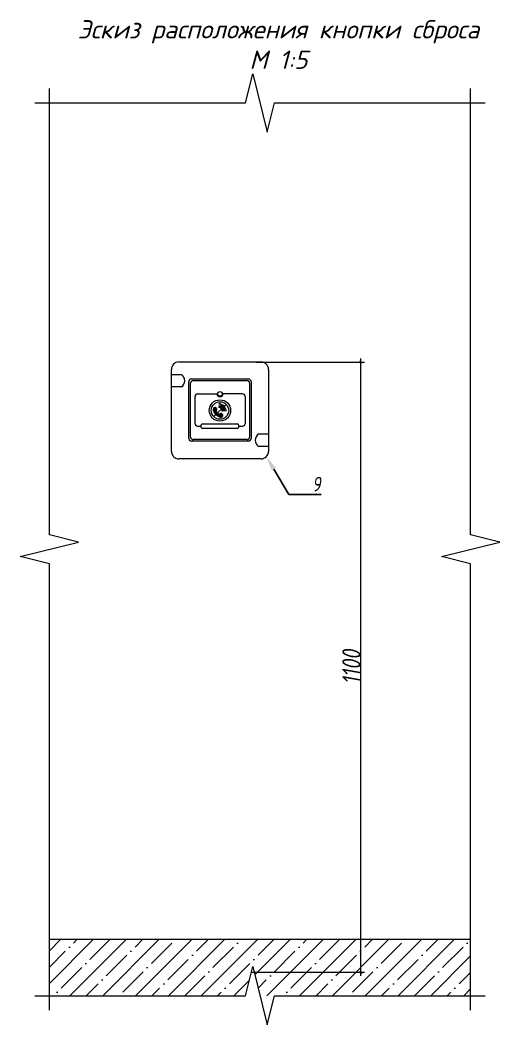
# Model space of a CAD drawing. Extents: x -96705 to 1864084, y -482104 to 235.
# Drawn here: x 1532108 to 1538673, y -117974 to -104205 of the extents above; entities that cross this region are included whole.
import ezdxf
from ezdxf import colors
from ezdxf.entities.mleader import LeaderData, LeaderLine
from ezdxf.math import Vec2, Vec3

# ---------------------------------------------------------------- set-up
doc = ezdxf.new("R2010")
doc.units = 0
doc.header["$LTSCALE"] = 100
doc.header["$PDMODE"] = 1
doc.header["$PDSIZE"] = 200
doc.layers.get('Defpoints').update_dxf_attribs({"color": 42})
doc.layers.add('1', color=7, linetype='Continuous')
doc.layers.add('шлейфы оповещения', color=5, linetype='Continuous', lineweight=30)
doc.styles.add('ISOCPEUR', font='isocpeui.ttf', dxfattribs={"height": 250})
doc.styles.add('OlympDesign', font='isocpeur.ttf', dxfattribs={"width": 0.8, "oblique": 10, "height": 250})
doc.styles.add('ГОСТ М100', font='ARIALN.TTF')
doc.dimstyles.new('ISO-25', dxfattribs={"dimtxt": 100, "dimasz": 30, "dimexe": 50, "dimexo": 50, "dimgap": 5, "dimtad": 1, "dimdec": 0, "dimdsep": 46, "dimtxsty": 'ГОСТ М100', "dimblk": 'OBLIQUE', "dimcen": 30, "dimdle": 50, "dimadec": 0, "dimazin": 0, "dimtfac": 1, "dimtdec": 0, "dimtmove": 1, "dimatfit": 3, "dimldrblk": 'OBLIQUE', "dimfxl": 1, "dimarcsym": 0})

# ---------------------------------------------------------------- blocks, each defined once
blk = doc.blocks.new('_Oblique')
at = {"color": 0, "linetype": 'ByBlock', "lineweight": -2}
blk.add_line((-0.5, -0.5), (0.5, 0.5), dxfattribs=at)
blk = doc.blocks.new('*D1185')
at = {"layer": 'Defpoints', "color": 0, "ltscale": 50, "transparency": 16777216}
for p in [(1535289, -108890), (1536772, -108890), (1535231, -117252)]:
    blk.add_point(p, dxfattribs=at)
at = {"layer": 'шлейфы оповещения', "color": 0, "lineweight": -2, "ltscale": 50, "transparency": 16777216}
for p, q in [((1535339, -108890), (1536822, -108890)), ((1536772, -117302), (1536772, -108840)), ((1535281, -117252), (1536822, -117252))]:
    blk.add_line(p, q, dxfattribs=at)
at = {"layer": 'шлейфы оповещения', "color": 0, "lineweight": -2, "ltscale": 50, "transparency": 16777216, "xscale": 30, "yscale": 30, "zscale": 30}
for p, rotation in [((1536772, -108890), 90), ((1536772, -117252), 270)]:
    blk.add_blockref('_Oblique', p, dxfattribs=dict(at, rotation=rotation))
at = {"layer": 'шлейфы оповещения', "color": 0, "lineweight": 20, "ltscale": 50, "transparency": 16777216, "insert": (1536642, -113071), "char_height": 250, "attachment_point": 5, "rotation": 90, "style": 'OlympDesign'}
blk.add_mtext('1100', dxfattribs=at)

msp = doc.modelspace()

# ---------------------------------------------------------------- hatches: boundary and pattern name
at = {"layer": 'шлейфы оповещения', "lineweight": 20, "ltscale": 50}
h = msp.add_hatch(color=7, dxfattribs=at)
h.dxf.hatch_style = 1
h.paths.add_polyline_path([(1534795.7, -109526.7), (1534789.6, -109520.1), (1534780.9, -109515), (1534773.9, -109513.2), (1534767.2, -109513.7), (1534760, -109518.7), (1534754.6, -109529.2), (1534752.2, -109539.7), (1534752.2, -109551.8), (1534754, -109561.2), (1534758, -109571.6), (1534764.1, -109582.4), (1534769.8, -109590.3), (1534777.4, -109599.1), (1534784.5, -109606.3), (1534793.3, -109614.2), (1534804.4, -109622.9), (1534812.2, -109628.3), (1534819.5, -109632.9), (1534826.8, -109637.1), (1534835.2, -109641.6), (1534841.3, -109644.3), (1534850.6, -109646.4), (1534863.2, -109643.9), (1534872.8, -109639.6), (1534879.3, -109634.7), (1534882.5, -109629.4), (1534882.6, -109619.8), (1534880.3, -109613), (1534875, -109605.4), (1534869.1, -109600.3), (1534862.6, -109596.8), (1534854.9, -109594.6), (1534848.7, -109595.3), (1534843.9, -109600.1), (1534840.9, -109603.8), (1534835.6, -109606.1), (1534826.8, -109605.3), (1534817, -109597.6), (1534808.6, -109588.2), (1534799.9, -109578.4), (1534792.8, -109570.7), (1534790.7, -109565.2), (1534791.2, -109559.6), (1534795.7, -109554.1), (1534801, -109547.4), (1534801.4, -109540.1), (1534799.6, -109534)])
h = msp.add_hatch(dxfattribs=at)
h.set_pattern_fill('ANSI35', scale=50)
h.set_pattern_definition([(45, (1543895.26, -84915.6), (-224.5064, 224.5064), []), (45, (1544119.76, -84915.6), (-224.5064, 224.5064), [396.875, -79.375, 0, -79.375])])
h.paths.add_polyline_path([(1532508.4, -116799.8), (1532508.4, -117573.7), (1535190.8, -117573.7), (1535290.8, -117173.7), (1535390.8, -117573.7), (1538273.3, -117573.7), (1538273.3, -116799.8)])

# ---------------------------------------------------------------- linework, layer by layer
at = {"layer": 'шлейфы оповещения', "color": 7, "lineweight": 20, "ltscale": 50}
for p, q in [((1535190.8, -105339.8), (1535290.8, -104939.8)), ((1535290.8, -104939.8), (1535490.8, -105739.8)), ((1532308.4, -105339.8), (1535190.8, -105339.8)), ((1535490.8, -105739.8), (1535590.8, -105339.8)), ((1535590.8, -105339.8), (1538473.3, -105339.8)), ((1534281.1, -108889.7), (1535405, -108889.7)), ((1534179.1, -110115.6), (1534179.1, -108991.7)), ((1535507.1, -108991.7), (1535507.1, -110115.6)), ((1534179.1, -109061), (1534315.1, -109061)), ((1534417.8, -109939.3), (1534417.8, -109156.8)), ((1534441.6, -109918.8), (1534441.6, -109177.2)), ((1534451.8, -109122.8), (1535234.3, -109122.8)), ((1534475.6, -109143.2), (1535213.9, -109143.2)), ((1535247.9, -109177.2), (1535247.9, -109918.8)), ((1535268.3, -109156.8), (1535268.3, -109939.3)), ((1534315.1, -109231.1), (1534179.1, -109231.1)), ((1534502.9, -109735.1), (1534502.9, -109360.9)), ((1534536.9, -109326.9), (1534802.2, -109326.9)), ((1535152.6, -109326.9), (1534883.9, -109326.9)), ((1535186.7, -109360.9), (1535186.7, -109735.1)), ((1534758.4, -109638.1), (1534927.7, -109470.5)), ((1534604.9, -109735.1), (1535081.2, -109735.1)), ((1534536.9, -109769.2), (1534587.9, -109769.2)), ((1534587.9, -109769.2), (1534587.9, -109752.1)), ((1534587.9, -109786.2), (1534587.9, -109769.2)), ((1535081.2, -109803.2), (1534604.9, -109803.2)), ((1535098.2, -109752.1), (1535098.2, -109769.2)), ((1535098.2, -109769.2), (1535152.6, -109769.2)), ((1535098.2, -109769.2), (1535098.2, -109786.2)), ((1535234.3, -109973.3), (1534451.8, -109973.3)), ((1535213.9, -109952.9), (1534475.6, -109952.9)), ((1535507.1, -109877.5), (1535371, -109877.5)), ((1535507.1, -110047.6), (1535371, -110047.6)), ((1535405, -110217.7), (1534281.1, -110217.7)), ((1532508.4, -116799.8), (1538273.3, -116799.8)), ((1535190.8, -117573.7), (1535290.8, -117173.7)), ((1535290.8, -117173.7), (1535490.8, -117973.7)), ((1532308.4, -117573.7), (1535190.8, -117573.7)), ((1535490.8, -117973.7), (1535590.8, -117573.7)), ((1535590.8, -117573.7), (1538473.3, -117573.7))]:
    msp.add_line(p, q, dxfattribs=at)
for points in [[(1532508.4, -117773.7), (1532508.4, -111656.7), (1532108.4, -111556.7), (1532908.4, -111356.7), (1532508.4, -111256.7), (1532508.4, -105139.8)], [(1538273.3, -117773.7), (1538273.3, -111656.7), (1537873.3, -111556.7), (1538673.3, -111356.7), (1538273.3, -111256.7), (1538273.3, -105139.8)], [(1534767.2, -109513.7), (1534760, -109518.7), (1534754.6, -109529.2), (1534752.2, -109539.7), (1534752.2, -109551.8), (1534754, -109561.2), (1534758, -109571.6), (1534764.1, -109582.4), (1534769.8, -109590.3), (1534777.4, -109599.1), (1534784.5, -109606.3), (1534793.3, -109614.2), (1534804.4, -109622.9), (1534812.2, -109628.3), (1534819.5, -109632.9), (1534826.8, -109637.1), (1534835.2, -109641.6), (1534841.3, -109644.3), (1534850.6, -109646.4), (1534863.2, -109643.9), (1534872.8, -109639.6), (1534879.3, -109634.7), (1534882.5, -109629.4), (1534882.6, -109619.8), (1534880.3, -109613), (1534875, -109605.4), (1534869.1, -109600.3), (1534862.6, -109596.8), (1534854.9, -109594.6), (1534848.7, -109595.3), (1534843.9, -109600.1), (1534840.9, -109603.8), (1534835.6, -109606.1), (1534826.8, -109605.3), (1534817, -109597.6), (1534808.6, -109588.2), (1534799.9, -109578.4), (1534792.8, -109570.7), (1534790.7, -109565.2), (1534791.2, -109559.6), (1534795.7, -109554.1), (1534801, -109547.4), (1534801.4, -109540.1), (1534799.6, -109534), (1534795.7, -109526.7), (1534789.6, -109520.1), (1534780.9, -109515), (1534773.9, -109513.2), (1534767.2, -109513.7)]]:
    msp.add_lwpolyline(points, dxfattribs=at)
for centre, radius in [((1534843.1, -109326.9), 30.6), ((1534843.1, -109554.3), 146.3), ((1534843.1, -109554.3), 119.1)]:
    msp.add_circle(centre, radius, dxfattribs=at)
for centre, radius, start, end in [((1534281.1, -108991.7), 102.1, 90, 180), ((1535405, -108991.7), 102.1, 0, 90), ((1534258.7, -109146.1), 102.1, 303.5573, 56.4427), ((1534451.8, -109156.8), 34, 90, 180), ((1534475.6, -109177.2), 34, 90, 180), ((1535213.9, -109177.2), 34, 0, 90), ((1535234.3, -109156.8), 34, 0, 90), ((1534536.9, -109360.9), 34, 90, 180), ((1534843.1, -109326.9), 40.8, 180, 0), ((1534826, -109565), 102.1, 0, 90), ((1535152.6, -109360.9), 34, 0, 90), ((1534823.7, -109567.4), 52.3, 0, 90), ((1534827.4, -109563.7), 65.3, 0, 90), ((1534827.7, -109563.3), 81.6, 0, 90), ((1534536.9, -109735.1), 34, 180, 270), ((1534604.9, -109752.1), 17, 90, 180), ((1535081.2, -109752.1), 17, 0, 90), ((1535152.6, -109735.1), 34, 270, 0), ((1534604.9, -109786.2), 17, 180, 270), ((1535081.2, -109786.2), 17, 270, 0), ((1534451.8, -109939.3), 34, 180, 270), ((1534475.6, -109918.8), 34, 180, 270), ((1535213.9, -109918.8), 34, 270, 0), ((1535234.3, -109939.3), 34, 270, 0), ((1535427.4, -109962.5), 102.1, 123.5573, 236.4427), ((1534281.1, -110115.6), 102.1, 180, 270), ((1535405, -110115.6), 102.1, 270, 0)]:
    msp.add_arc(centre, radius, start, end, dxfattribs=at)

# ---------------------------------------------------------------- texts
at = {"layer": '1', "color": 7, "insert": (1535643.1, -104539.8), "char_height": 250, "width": 5832.947, "attachment_point": 5, "style": 'ISOCPEUR'}
msp.add_mtext('Эскиз расположения кнопки сброса \\PМ 1:5', dxfattribs=at)

# ---------------------------------------------------------------- dimensions: what is measured, and where the dimension line sits
at = {"layer": 'шлейфы оповещения', "color": 7, "lineweight": 20, "ltscale": 50}
dim = msp.add_linear_dim(base=(1536771.9, -108889.7), p1=(1535230.7, -117252.4), p2=(1535289.2, -108889.7), angle=90, text='1100', dimstyle='ISO-25', override={"dimtxsty": 'OlympDesign'}, dxfattribs=at)
dim.commit()
dim.dimension.update_dxf_attribs({"geometry": '*D1185', "text_midpoint": (1536641.9, -113071)})

# ---------------------------------------------------------------- leaders
ml = msp.add_multileader_mtext('Standard', dxfattribs=at)
ml.set_content('9', color=7, style='OlympDesign')
ml.set_leader_properties(color=256, linetype='ByLayer', lineweight=-1)
ml.build(insert=Vec2(0, 0))
ml.multileader.update_dxf_attribs({"text_left_attachment_type": 6, "text_right_attachment_type": 6, "dogleg_length": 0, "arrow_head_size": 200})
ctx = ml.context
ctx.base_point, ctx.char_height, ctx.arrow_head_size, ctx.landing_gap_size, ctx.plane_origin = Vec3(1535784.5, -110703.3), 200, 200, 320, Vec3(1534955.1, -110747.8)
ctx.left_attachment, ctx.right_attachment = 6, 6
notes = []
notes.append((ctx, [(0, (1, 1, 0), (1535784.5, -110703.3), (1, 0), 0, [(0, [(1535477.2, -110187.8)], 0, [])])]))
ctx.mtext.insert, ctx.mtext.flow_direction = Vec3(1536104.5, -110463.3), 5
for ctx, leaders in notes:
    for number, flags, end, landing, length, lines in leaders:
        leader = LeaderData()
        leader.index, (leader.has_last_leader_line, leader.has_dogleg_vector, leader.attachment_direction) = number, flags
        leader.last_leader_point, leader.dogleg_vector, leader.dogleg_length = Vec3(end), Vec3(landing), length
        for number, points, colour, breaks in lines:
            line = LeaderLine()
            line.index, line.vertices, line.color, line.breaks = number, Vec3.list(points), colors.encode_raw_color(colour), breaks
            leader.lines.append(line)
        ctx.leaders.append(leader)

doc.saveas('drawing.dxf')
